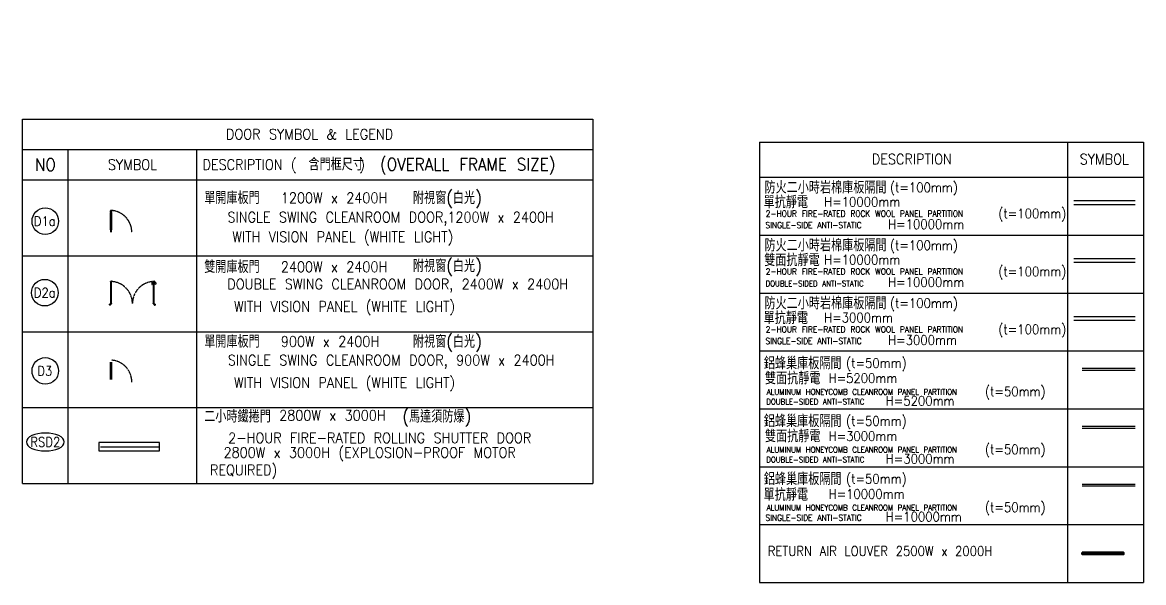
# Model space of a CAD drawing. Extents: x -15449 to 527173, y -170839 to 146543.
# Drawn here: x 373560 to 441346, y -68516 to -34676 of the extents above; entities that cross this region are included whole.
import ezdxf
from ezdxf.enums import TextEntityAlignment as Align

# ---------------------------------------------------------------- set-up
doc = ezdxf.new("R2010")
doc.units = 0
doc.header["$LTSCALE"] = 8
doc.linetypes.add('188K-SM-03-F10-ARCH-PA-Y2257103$0$DASHED', pattern=[19.05, 12.7, -6.35])
for name, color, linetype in [('0-T100单抗岩棉库板H10000', 21, 'CONTINUOUS'), ('0-T100非抗岩棉库板H10000', 1, 'CONTINUOUS'), ('0-T50单抗岩棉库板H10000', 141, 'CONTINUOUS'), ('0-T50单抗铝蜂巢库板H5000', 3, 'CONTINUOUS'), ('0-T50双抗铝蜂巢库板H5000', 2, 'CONTINUOUS'), ('188K-SM-03-F10-ARCH-PA-Y2257103$0$K-TXT', 7, 'CONTINUOUS'), ('防火一小时岩棉库板隔间（双抗）H10000', 170, 'CONTINUOUS')]:
    doc.layers.add(name, color=color, linetype=linetype)
doc.layers.add('000-EQ LOAD MARKUP', color=4, linetype='CONTINUOUS', lineweight=100)
doc.layers.add('A-_WALL----_H', color=7, linetype='CONTINUOUS', lineweight=9)
doc.styles.add('188K-SM-03-F10-ARCH-PA-Y2257103$0$Standard', font='txt.shx', dxfattribs={"bigfont": 'chineset.shx'})

msp = doc.modelspace()

# ---------------------------------------------------------------- hatches: boundary and pattern name
at = {"layer": 'A-_WALL----_H', "true_color": 0xd4d4d4}
h = msp.add_hatch(dxfattribs=at)
h.set_pattern_fill('FP_1', color=254, angle=-90, style=0, pattern_type=2)
h.set_pattern_definition([(270, (114797.16, 802631), (508, -2032), [83.82, -1440.18, 83.82, -1440.18, -8128]), (270, (114797.16, 802631), (508, -2032), [-3048, 83.82, -2964.18, 83.82, -1440.18, -3556]), (270, (114797.16, 802631), (508, -2032), [-7620, 83.82, -932.18, 83.82, -2456.18]), (30, (115051.16, 801869), (1505.76362, 1455.9409), [83.82, -1440.18, 83.82, -1440.18, -8128]), (30, (115051.16, 801869), (1505.76362, 1455.9409), [-3048, 83.82, -2964.18, 83.82, -1440.18, -3556]), (30, (115051.16, 801869), (1505.76362, 1455.9409), [-7620, 83.82, -932.18, 83.82, -2456.18]), (150, (116067.16, 801615), (-2013.76362, 576.0591), [83.82, -1440.18, 83.82, -1440.18, -8128]), (150, (116067.16, 801615), (-2013.76362, 576.0591), [-3048, 83.82, -2964.18, 83.82, -1440.18, -3556]), (150, (116067.16, 801615), (-2013.76362, 576.0591), [-7620, 83.82, -932.18, 83.82, -2456.18])])
h.paths.add_polyline_path([(415626.7431, -34876.1894), (415653.2818, -34876.1894), (415653.2818, -34676.1894), (415626.7431, -34676.1894), (415626.7431, -34702.7281)])

# ---------------------------------------------------------------- linework, layer by layer
at = {"layer": '0-T100单抗岩棉库板H10000', "lineweight": -3}
for p, q in [((437133.1385, -52433.1827), (440843.0419, -52433.1827)), ((437133.1385, -52662.6008), (440843.0419, -52662.6008))]:
    msp.add_line(p, q, dxfattribs=at)
at = {"layer": '0-T100非抗岩棉库板H10000', "lineweight": -3}
for p, q in [((437133.1385, -45437.1392), (440843.0419, -45437.1392)), ((437133.1385, -45666.5572), (440843.0419, -45666.5572))]:
    msp.add_line(p, q, dxfattribs=at)
at = {"layer": '0-T50单抗岩棉库板H10000', "lineweight": -3}
for p, q in [((437634.5643, -59065.1762), (440837.4357, -59065.1762)), ((437634.5643, -59179.8853), (440837.4357, -59179.8853))]:
    msp.add_line(p, q, dxfattribs=at)
at = {"layer": '0-T50单抗铝蜂巢库板H5000'}
for p, q in [((437634.5643, -62563.198), (440837.4357, -62563.198)), ((437634.5643, -62677.907), (440837.4357, -62677.907))]:
    msp.add_line(p, q, dxfattribs=at)
at = {"layer": '0-T50双抗铝蜂巢库板H5000', "lineweight": -3}
for p, q in [((437634.5643, -55567.1544), (440837.4357, -55567.1544)), ((437634.5643, -55681.8635), (440837.4357, -55681.8635))]:
    msp.add_line(p, q, dxfattribs=at)
at = {"layer": '000-EQ LOAD MARKUP', "color": 6, "lineweight": 50}
msp.add_lwpolyline([(437634.5643, -66708.3892), (440134.5643, -66708.3892), (440134.5643, -66808.3892), (437634.5643, -66808.3892)], close=True, dxfattribs=at)
at = {"layer": '188K-SM-03-F10-ARCH-PA-Y2257103$0$K-TXT'}
for p, q in [((373559.816, -40512.6469), (408054.6482, -40512.6469)), ((373559.816, -62536.7814), (373559.816, -40512.6469)), ((408054.6482, -40512.6469), (408054.6482, -62536.7814)), ((418122.8263, -41903.4801), (418122.8263, -68515.6326)), ((418122.8263, -41903.4801), (441345.6116, -41903.4801)), ((436757.2503, -68515.6326), (436757.2503, -41903.4801)), ((441345.6116, -41903.4801), (441345.6116, -68515.6326)), ((373559.816, -42347.9915), (408054.6482, -42347.9915)), ((376328.6593, -62536.7814), (376328.6593, -42347.9915)), ((384092.9291, -42347.9915), (384092.9291, -62536.7814)), ((418122.8263, -44029.4801), (441345.6116, -44029.4801)), ((373559.816, -44183.336), (408054.6482, -44183.336)), ((418122.8263, -47527.5019), (441345.6116, -47527.5019)), ((418122.8263, -47527.5019), (441345.6116, -47527.5019)), ((373559.816, -48771.6973), (408054.6482, -48771.6973)), ((418122.8263, -51025.5237), (441345.6116, -51025.5237)), ((373559.816, -53360.0587), (408054.6482, -53360.0587)), ((373559.816, -53360.0587), (408054.6482, -53360.0587)), ((418122.8263, -54523.5455), (441345.6116, -54523.5455)), ((373559.816, -57948.42), (408054.6482, -57948.42)), ((418122.8263, -58021.5673), (441345.6116, -58021.5673)), ((418122.8263, -61519.589), (441345.6116, -61519.589)), ((418122.8263, -61519.589), (441345.6116, -61519.589)), ((373559.816, -62536.7814), (408054.6482, -62536.7814)), ((418122.8263, -65017.6108), (441345.6116, -65017.6108)), ((418122.8263, -68515.6326), (441345.6116, -68515.6326))]:
    msp.add_line(p, q, dxfattribs=at)
at = {"layer": '188K-SM-03-F10-ARCH-PA-Y2257103$0$K-TXT', "color": 4, "ltscale": 0.1}
for p, q in [((378891.5748, -46066.2523, 0), (378881.999, -46066.2523, 0)), ((378881.999, -46066.2523, 0), (378881.999, -46124.9035, 0)), ((378939.4533, -46035.1312, 0), (378891.5748, -46035.1312, 0)), ((378891.5748, -46035.1312, 0), (378891.5748, -46156.0246, 0)), ((378891.5748, -46124.9035, 0), (378891.5748, -46066.2523, 0)), ((378939.4533, -46156.0246, 0), (378939.4533, -46035.1312, 0)), ((378939.4533, -46066.2523, 0), (378949.029, -46066.2523, 0)), ((378939.4533, -46124.9035, 0), (378939.4533, -46066.2523, 0)), ((378949.029, -46066.2523, 0), (378949.029, -46124.9035, 0)), ((378881.999, -46124.9035, 0), (378891.5748, -46124.9035, 0)), ((378891.5748, -46156.0246, 0), (378939.4533, -46156.0246, 0)), ((378892.2929, -46155.1867, 0), (378892.2929, -46169.9093, 0)), ((378892.3616, -46170.1205, 0), (378893.3192, -46171.4372, 0)), ((378938.376, -46154.8276, 0), (378892.652, -46154.8276, 0)), ((378893.4899, -46158.5382, 0), (378893.4899, -46156.623, 0)), ((378893.4899, -46168.9518, 0), (378893.4899, -46160.4533, 0)), ((378893.849, -46156.2639, 0), (378915.1549, -46156.2639, 0)), ((378899.1156, -46158.8973, 0), (378893.849, -46158.8973, 0)), ((378893.849, -46160.0942, 0), (378899.1156, -46160.0942, 0)), ((378893.9687, -47210.0709, 0), (378893.9687, -46160.0942, 0)), ((378893.9687, -46160.0942, 0), (378894.6869, -46160.0942, 0)), ((378893.9687, -46171.226, 0), (378893.9687, -46169.4305, 0)), ((378894.6869, -46160.0942, 0), (378894.6869, -47210.0709, 0)), ((378899.4747, -46159.7351, 0), (378899.4747, -46159.2564, 0)), ((378915.1549, -46156.2639, 0), (378915.514, -46155.9049, 0)), ((378915.514, -46155.9049, 0), (378915.8731, -46156.2639, 0)), ((378915.8731, -46156.2639, 0), (378937.1791, -46156.2639, 0)), ((378931.5534, -46159.2564, 0), (378931.5534, -46159.7351, 0)), ((378937.1791, -46158.8973, 0), (378931.9124, -46158.8973, 0)), ((378931.9124, -46160.0942, 0), (378937.1791, -46160.0942, 0)), ((378936.3412, -47210.0709, 0), (378936.3412, -46160.0942, 0)), ((378936.3412, -46160.0942, 0), (378937.0594, -46160.0942, 0)), ((378937.0594, -46160.0942, 0), (378937.0594, -47210.0709, 0)), ((378937.0594, -46169.4305, 0), (378937.0594, -46171.226, 0)), ((378937.5382, -46156.623, 0), (378937.5382, -46158.5382, 0)), ((378937.5382, -46160.4533, 0), (378937.5382, -46168.9518, 0)), ((378937.7089, -46171.4372, 0), (378938.6665, -46170.1205, 0)), ((378938.7351, -46169.9093, 0), (378938.7351, -46155.1867, 0)), ((378949.029, -46124.9035, 0), (378939.4533, -46124.9035, 0)), ((378939.4533, -47214.1406, 0), (378891.5748, -47214.1406, 0)), ((378891.5748, -47214.1406, 0), (378891.5748, -47347.5522, 0)), ((378894.6869, -47210.0709, 0), (378893.9687, -47210.0709, 0)), ((378937.0594, -47210.0709, 0), (378936.3412, -47210.0709, 0)), ((378939.4533, -47347.5522, 0), (378939.4533, -47214.1406, 0)), ((381417.5203, -50372.8856), (381401.6041, -50373.5708)), ((381463.404, -50372.8856), (381417.5203, -50372.8856)), ((381418.0222, -50398.1215), (381463.404, -50398.1215)), ((381463.404, -50357.3998), (381463.404, -50413.6073)), ((381472.5807, -50357.3998), (381463.404, -50357.3998)), ((381463.404, -50413.6073), (381472.5807, -50413.6073)), ((381472.5807, -50413.6073), (381472.5807, -50357.3998)), ((378834.2858, -51693.773), (378834.2858, -51751.1275)), ((378834.2858, -51744.2729), (378834.2858, -51700.6275)), ((378841.1404, -51693.773), (378869.2581, -51693.773)), ((378869.2581, -51751.1275), (378841.1404, -51751.1275)), ((378869.2581, -51693.773), (378869.2581, -51720.1972)), ((378869.2581, -51720.1972), (378869.2581, -51719.5965)), ((378887.7693, -51744.7642), (378869.2581, -51751.1275)), ((378876.8121, -51729.4447), (378878.5627, -51729.4447)), ((378878.7006, -51729.4447), (378879.8896, -51729.4447)), ((378881.1486, -51730.8436), (378879.7497, -51730.8436)), ((378879.7497, -51730.8436), (378879.7497, -51739.2369)), ((378879.7497, -51739.2369), (378887.4436, -51739.2369)), ((378881.1486, -51730.7037), (378881.1486, -51730.8436)), ((378885.4139, -51724.8983), (378881.7795, -51724.8983)), ((378886.0447, -51730.8436), (378886.0447, -51730.7037)), ((378887.4436, -51730.8436), (378886.0447, -51730.8436)), ((378887.3037, -51729.4447), (378888.4928, -51729.4447)), ((378887.4436, -51739.2369), (378887.4436, -51730.8436)), ((378888.4928, -51729.4447), (378889.3461, -51729.4447)), ((378891.6403, -51731.7389), (378891.6403, -51739.3403)), ((381529.9481, -51731.7389), (381529.9481, -51739.3403)), ((381533.0956, -51729.4447), (381532.2423, -51729.4447)), ((381534.2846, -51729.4447), (381533.0956, -51729.4447)), ((381533.819, -51744.7642), (381552.3303, -51751.1275)), ((381534.1447, -51739.2369), (381534.1447, -51730.8436)), ((381534.1447, -51730.8436), (381535.5436, -51730.8436)), ((381541.8386, -51739.2369), (381534.1447, -51739.2369)), ((381535.5436, -51730.8436), (381535.5436, -51730.7037)), ((381536.1745, -51724.8983), (381539.8089, -51724.8983)), ((381540.4398, -51730.7037), (381540.4398, -51730.8436)), ((381540.4398, -51730.8436), (381541.8386, -51730.8436)), ((381542.8878, -51729.4447), (381541.6988, -51729.4447)), ((381541.8386, -51730.8436), (381541.8386, -51739.2369)), ((381544.7763, -51729.4447), (381543.0257, -51729.4447)), ((381580.448, -51693.773), (381552.3303, -51693.773)), ((381552.3303, -51693.773), (381552.3303, -51724.7444)), ((381552.3303, -51724.7444), (381552.3303, -51721.8907)), ((381552.3303, -51751.1275), (381580.448, -51751.1275)), ((381587.3026, -51693.773), (381587.3026, -51751.1275)), ((381587.3026, -51744.2729), (381587.3026, -51700.6275)), ((378893.9687, -56254.301, 0), (378893.9687, -55204.3244, 0)), ((378894.6869, -55204.3244, 0), (378894.6869, -56254.301, 0)), ((378936.3412, -56254.301, 0), (378936.3412, -55204.3244, 0)), ((378937.0594, -55204.3244, 0), (378937.0594, -56254.301, 0))]:
    msp.add_line(p, q, dxfattribs=at)
at = {"layer": '188K-SM-03-F10-ARCH-PA-Y2257103$0$K-TXT', "color": 4}
msp.add_line((381795.654, -60330.1888), (378272.5033, -60330.1888, 0), dxfattribs=at)
at = {"layer": '188K-SM-03-F10-ARCH-PA-Y2257103$0$K-TXT', "color": 4, "ltscale": 0.1, "elevation": 0}
msp.add_lwpolyline([(378915.514, -47214.2603), (378915.1549, -47213.9012), (378893.849, -47213.9012, -0.4142135624), (378893.4899, -47213.5421), (378893.4899, -47211.6269, -0.4142135624), (378893.849, -47211.2679), (378899.1156, -47211.2679, 0.4142135624), (378899.4747, -47210.9088), (378899.4747, -47210.43, 0.4142135624), (378899.1156, -47210.0709), (378893.849, -47210.0709, -0.4142135624), (378893.4899, -47209.7118), (378893.4899, -47201.2134, -0.4142135624), (378893.7293, -47200.974), (378893.7293, -47200.974, 0.4142135624), (378893.9687, -47200.7346), (378893.9687, -47198.9391, 0.7263600574), (378893.3192, -47198.7279), (378892.3616, -47200.0446, 0.1585068778), (378892.2929, -47200.2558), (378892.2929, -47214.9784, 0.4142135624), (378892.652, -47215.3375), (378938.376, -47215.3375, 0.4142135624), (378938.7351, -47214.9784), (378938.7351, -47200.2558, 0.1585068778), (378938.6665, -47200.0446), (378937.7089, -47198.7279, 0.7263600574), (378937.0594, -47198.9391), (378937.0594, -47200.7346, 0.4142135624), (378937.2988, -47200.974, -0.4142135624), (378937.5382, -47201.2134), (378937.5382, -47209.7118, -0.4142135624), (378937.1791, -47210.0709), (378931.9124, -47210.0709, 0.4142135624), (378931.5534, -47210.43), (378931.5534, -47210.9088, 0.4142135624), (378931.9124, -47211.2679), (378937.1791, -47211.2679, -0.4142135624), (378937.5382, -47211.6269), (378937.5382, -47213.5421, -0.4142135624), (378937.1791, -47213.9012), (378915.8731, -47213.9012)], format="xyb", close=True, dxfattribs=at)
at = {"layer": '188K-SM-03-F10-ARCH-PA-Y2257103$0$K-TXT', "color": 4, "ltscale": 0.1}
for points in [[(378959.2056, -50327.5755), (378959.2056, -50306.5921), (378959.2056, -50327.5755), (378883.5396, -50327.5755), (378883.5396, -50329.2542), (378888.5057, -50329.2542), (378888.5057, -50341.5644, 0.4142135624), (378889.9046, -50342.9633), (378891.3034, -50342.9633), (378891.3034, -50341.5644), (378890.1843, -50341.5644), (378890.1843, -50330.3733), (378891.6532, -50330.3733), (378891.6532, -51675.6444), (378890.1843, -51675.6444), (378890.1843, -51664.4533), (378891.3034, -51664.4533), (378891.3034, -51663.0544), (378889.9046, -51663.0544, 0.4142135624), (378888.5057, -51664.4533), (378888.5057, -51677.0433, 0.4142135624), (378889.9046, -51678.4422), (378950.7563, -51678.4422, 0.4142135624), (378952.1552, -51677.0433), (378952.1552, -51664.4533, 0.4142135624), (378950.7563, -51663.0544), (378949.3574, -51663.0544), (378949.3574, -51664.4533), (378950.4765, -51664.4533), (378950.4765, -51675.6444), (378949.0077, -51675.6444), (378949.0077, -50330.3733), (378950.4765, -50330.3733), (378950.4765, -50341.5644), (378949.3574, -50341.5644), (378949.3574, -50342.9633), (378950.7563, -50342.9633, 0.4142135624), (378952.1552, -50341.5644), (378952.1552, -50330.3733), (378961.3039, -50330.3733, 0.4142135624), (378962.0034, -50329.6738), (378962.0034, -50304.4938, 0.4142135624), (378961.3039, -50303.7943), (378952.2111, -50303.7943), (378952.2111, -50306.5921), (378959.2056, -50306.5921)], [(381540.1331, -50327.5755), (381540.1331, -50306.5921), (381540.1331, -50327.5755), (381464.4671, -50327.5755), (381464.4671, -50329.2542), (381469.4332, -50329.2542), (381469.4332, -50341.5644, 0.4142135624), (381470.8321, -50342.9633), (381472.2309, -50342.9633), (381472.2309, -50341.5644), (381471.1118, -50341.5644), (381471.1118, -50330.3733), (381472.5807, -50330.3733), (381472.5807, -51675.6444), (381471.1118, -51675.6444), (381471.1118, -51664.4533), (381472.2309, -51664.4533), (381472.2309, -51663.0544), (381470.8321, -51663.0544, 0.4142135624), (381469.4332, -51664.4533), (381469.4332, -51677.0433, 0.4142135624), (381470.8321, -51678.4422), (381531.6838, -51678.4422, 0.4142135624), (381533.0827, -51677.0433), (381533.0827, -51664.4533, 0.4142135624), (381531.6838, -51663.0544), (381530.2849, -51663.0544), (381530.2849, -51664.4533), (381531.404, -51664.4533), (381531.404, -51675.6444), (381529.9352, -51675.6444), (381529.9352, -50330.3733), (381531.404, -50330.3733), (381531.404, -50341.5644), (381530.2849, -50341.5644), (381530.2849, -50342.9633), (381531.6838, -50342.9633, 0.4142135624), (381533.0827, -50341.5644), (381533.0827, -50330.3733), (381542.2314, -50330.3733, 0.4142135624), (381542.9309, -50329.6738), (381542.9309, -50304.4938, 0.4142135624), (381542.2314, -50303.7943), (381533.1386, -50303.7943), (381533.1386, -50306.5921), (381540.1331, -50306.5921)], [(381539.1119, -50372.8856), (381584.9955, -50372.8856), (381600.9118, -50373.5708, -0.3274951513), (381609.9584, -50381.4183, -0.0898474918), (381612.5293, -50504.5406, -1.1448812629), (381590.3553, -50499.5284, 0.1370794299), (381590.4405, -50404.1028, 0.3493567738), (381584.4937, -50398.1215), (381539.1119, -50398.1215)]]:
    msp.add_lwpolyline(points, format="xyb", dxfattribs=at)
for points in [[(381529.9352, -50413.6073), (381529.9352, -50357.3998), (381539.1119, -50357.3998), (381539.1119, -50413.6073)], [(378872.1258, -51719.4252), (378872.1258, -51686.887), (378869.2581, -51686.887), (378869.2581, -51719.4252)], [(378932.1896, -51678.4422), (378880.5706, -51678.4422), (378880.5706, -51675.5745), (378932.1896, -51675.5745)], [(381489.3988, -51678.4422), (381541.0178, -51678.4422), (381541.0178, -51675.5745), (381489.3988, -51675.5745)], [(381549.4626, -51724.0135), (381549.4626, -51686.887), (381552.3303, -51686.887), (381552.3303, -51724.0135)]]:
    msp.add_lwpolyline(points, close=True, dxfattribs=at)
at = {"layer": '188K-SM-03-F10-ARCH-PA-Y2257103$0$K-TXT', "color": 4}
msp.add_lwpolyline([(378169.9504, -60552.5709), (381840.6395, -60552.5709), (381840.6395, -60058.6814), (378169.9504, -60058.6814), (378169.9504, -60552.5709)], dxfattribs=at)
at = {"layer": '188K-SM-03-F10-ARCH-PA-Y2257103$0$K-TXT'}
for centre in [(374944.2377, -46685.0826), (374911.1928, -51003.0089), (374944.2377, -55729.3127)]:
    msp.add_circle(centre, 802.9632, dxfattribs=at)
at = {"layer": '188K-SM-03-F10-ARCH-PA-Y2257103$0$K-TXT', "color": 4, "linetype": '188K-SM-03-F10-ARCH-PA-Y2257103$0$DASHED', "ltscale": 0.01}
for centre, radius, start, end in [((378852.4894, -47356.0805, 0), 1322.4003, 359.853060218, 85.813491769), ((378874.42, -51663.9497), 1336.3742, 359.999999947, 85.999280991), ((381547.1684, -51663.9497), 1336.3742, 94.000719063, 179.999999947), ((378852.4894, -56400.3106, 0), 1322.4003, 359.853060218, 85.813491769)]:
    msp.add_arc(centre, radius, start, end, dxfattribs=at)
at = {"layer": '188K-SM-03-F10-ARCH-PA-Y2257103$0$K-TXT', "color": 4, "ltscale": 0.1}
for centre, radius, start, end in [((378892.652, -46155.1867, 0), 0.3591, 90.000010192, 180.000010192), ((378892.652, -46169.9093, 0), 0.3591, 180.000005123, 216.027378611), ((378893.6096, -46171.226, 0), 0.3591, 216.027364975, 359.999991729), ((378893.849, -46156.623, 0), 0.3591, 90.000010192, 180.000010192), ((378893.849, -46158.5382, 0), 0.3591, 179.999989755, 269.999989755), ((378893.849, -46160.4533, 0), 0.3591, 89.999982925, 179.999982925), ((378893.7293, -46168.9518, 0), 0.2394, 180.000015315, 270.000015315), ((378893.7293, -46169.4305, 0), 0.2394, 359.999974387, 89.999974387), ((378899.1156, -46159.2564, 0), 0.3591, 0.000017022, 90.000017022), ((378899.1156, -46159.7351, 0), 0.3591, 270.000010192, 0.000010192), ((378931.9124, -46159.2564, 0), 0.3591, 89.99998634, 179.99998634), ((378931.9124, -46159.7351, 0), 0.3591, 179.99998634, 269.99998634), ((378937.2988, -46169.4305, 0), 0.2394, 90.000020437, 180.000020437), ((378937.4185, -46171.226, 0), 0.3591, 180.000009392, 323.972635981), ((378937.1791, -46156.623, 0), 0.3591, 359.999989755, 89.999989755), ((378937.1791, -46158.5382, 0), 0.3591, 270.000010192, 0.000010192), ((378937.1791, -46160.4533, 0), 0.3591, 0.000017022, 90.000017022), ((378937.2988, -46168.9518, 0), 0.2394, 269.999984632, 359.999984632), ((378938.376, -46155.1867, 0), 0.3591, 359.999989755, 89.999989755), ((378938.376, -46169.9093, 0), 0.3591, 323.972621389, 359.999994824), ((378841.1404, -51700.6275), 6.8546, 89.999999947, 179.999999947), ((378841.1404, -51744.2729), 6.8546, 179.999999947, 269.999999947), ((378879.063, -51719.8969), 9.8096, 178.245325264, 256.734366409), ((378883.5967, -51729.4447), 4.8961, 111.786789322, 179.999999947), ((378879.8896, -51730.7037), 1.259, 359.999999947, 89.999999947), ((378883.5967, -51729.4447), 4.8961, 359.999999947, 68.213210791), ((378887.3037, -51730.7037), 1.259, 89.999999947, 179.999999947), ((378885.9049, -51739.3403), 5.7355, 288.970407832, 359.999999947), ((378889.3461, -51731.7389), 2.2942, 359.999999947, 89.999999947), ((381532.2423, -51731.7389), 2.2942, 89.999999947, 179.999999947), ((381535.6835, -51739.3403), 5.7355, 179.999999947, 251.029592168), ((381537.9917, -51729.4447), 4.8961, 111.786789322, 179.999999947), ((381534.2846, -51730.7037), 1.259, 359.999999947, 89.999999947), ((381537.9917, -51729.4447), 4.8961, 359.999999947, 68.213210791), ((381541.6988, -51730.7037), 1.259, 89.999999947, 179.999999947), ((381544.7763, -51721.8907), 7.554, 269.999999947, 359.999999947), ((381580.448, -51700.6275), 6.8546, 359.999999947, 89.999999947), ((381580.448, -51744.2729), 6.8546, 269.999999947, 359.999999947)]:
    msp.add_arc(centre, radius, start, end, dxfattribs=at)
for centre, major_axis, ratio, start_param, end_param in [((381731.0934, -50450.0751), (-244.2543, 244.2543), 1, 0.5853067095, 0.943734267), ((381401.4137, -50503.5391), (-8.1112, 8.1112), 0.9999999998, 0.8728114321, 4.2841840848), ((381402.4288, -50383.6598), (7.1578, 7.1578), 1, 0.8669618225, 2.1329099035), ((381582.8811, -50451.6632), (-125.3726, 125.3726), 1, 0.5138301722, 1.0587516634), ((381418.8066, -50404.8484), (-4.7888, 4.7888), 1, -0.6693141162, 0.6750925816), ((381547.1684, -51680.7364), (-5.6778, 5.6778), 1, 3.926990817, 10.2101761242)]:
    msp.add_ellipse(centre, major_axis=major_axis, ratio=ratio, start_param=start_param, end_param=end_param, dxfattribs=at)
at = {"layer": '188K-SM-03-F10-ARCH-PA-Y2257103$0$K-TXT', "color": 4, "ltscale": 0.1, "extrusion": (-2.44041e-31, 1.74315e-31, -1)}
msp.add_ellipse((378874.42, -51680.7364), major_axis=(5.6778, 5.6778), ratio=1, start_param=3.926990817, end_param=10.2101761242, dxfattribs=at)
at = {"layer": '188K-SM-03-F10-ARCH-PA-Y2257103$0$K-TXT', "extrusion": (-9.40395e-38, 1.47911e-30, -1)}
msp.add_ellipse((374944.2377, -60023.3848), major_axis=(1147.0903, 0), ratio=0.4728005919, dxfattribs=at)
at = {"layer": '防火一小时岩棉库板隔间（双抗）H10000'}
for p, q in [((437133.1385, -48935.1609), (440843.0419, -48935.1609)), ((437133.1385, -49164.579), (440843.0419, -49164.579))]:
    msp.add_line(p, q, dxfattribs=at)

# ---------------------------------------------------------------- texts
at = {"layer": '188K-SM-03-F10-ARCH-PA-Y2257103$0$K-TXT', "style": '188K-SM-03-F10-ARCH-PA-Y2257103$0$Standard', "width": 0.9}
for s, height, p in [('DOOR SYMBOL & LEGEND', 630.899684, (390921.9411, -41430.3192)), ('SYMBOL', 630.89968, (438969.9175, -42937.8942)), ('NO', 745.60872, (374944.2377, -43265.6637)), ('SYMBOL', 630.89968, (380210.7942, -43265.6637)), ('D1a', 573.54517, (374911.1928, -46685.0826)), ('D2a', 573.54517, (374911.1928, -51003.0089)), ('D3', 573.54517, (374911.1928, -55729.3127)), ('RSD2', 573.54517, (374944.2377, -60023.3848))]:
    msp.add_text(s, height=height, rotation=359.999999947, dxfattribs=at).set_placement(p, align=Align.MIDDLE)
for s, height, p in [('DESCRIPTION ', 630.899684, (427589.0457, -42932.8942)), ('DESCRIPTION (      )', 630.899684, (389359.4856, -43265.6637)), ('SINGLE SWING CLEANROOM DOOR,1200W x 2400H ', 630.899684, (396077.7619, -46442.5793)), ('WITH VISION PANEL (WHITE LIGHT)', 630.899684, (392927.7135, -47627.5891)), ('DOUBLE SWING CLEANROOM DOOR, 2400W x 2400H', 630.899684, (396251.2936, -50482.4923)), ('WITH VISION PANEL (WHITE LIGHT)', 630.899684, (393036.6299, -51839.8132)), ('SINGLE SWING CLEANROOM DOOR, 900W x 2400H', 630.899684, (395855.4938, -55078.6635)), ('WITH VISION PANEL (WHITE LIGHT)', 630.899684, (393036.6299, -56435.9844)), ('2-HOUR FIRE-RATED ROLLING SHUTTER DOOR', 630.899684, (395160.3941, -59776.9814)), ('2800W x 3000H (EXPLOSION-PROOF MOTOR ', 630.899684, (394809.7747, -60662.5909)), ('REQUIRED)', 630.89968, (386929.2663, -61718.3835))]:
    msp.add_text(s, height=height, rotation=359.999999947, dxfattribs=at).set_placement(p, align=Align.MIDDLE_CENTER)
for s, height, p in [('含門框尺寸', 745.60872, (390853.7361, -43247.4471)), ('(OVERALL FRAME SIZE)', 745.608717, (395177.7086, -43247.4471)), ('防火二小時岩棉庫板隔間', 745.608717, (418424.9631, -44641.3253)), ('(t=100mm)', 573.54517, (426006.7468, -44641.3253)), ('單開庫板門 ', 745.60872, (384551.7652, -45273.0718)), ('1200W x 2400H', 630.899684, (389184.1439, -45273.0718)), ('附視窗(白光)', 745.60872, (397168.6432, -45273.0718)), ('單抗靜電', 745.60872, (418373.8263, -45528.6975)), ('H=10000mm', 573.54517, (422035.8322, -45513.2274)), ('2-HOUR FIRE-RATED ROCK WOOL PANEL PARTITION', 367.068907, (418500.3307, -46227.8387)), ('(t=100mm)', 573.54517, (432560.1893, -46221.043)), ('SINGLE-SIDE ANTI-STATIC', 367.068907, (418481.8263, -46923.9674)), ('H=10000mm', 573.54517, (425898.8263, -46869.7293)), ('防火二小時岩棉庫板隔間', 745.608717, (418424.9631, -48139.3471)), ('(t=100mm)', 573.54517, (426006.7468, -48139.3471)), ('雙面抗靜電', 745.60872, (418408.8858, -49030.8287)), ('H=10000mm', 573.54517, (422035.8322, -49011.2492)), ('雙開庫板門 ', 745.60872, (384551.7652, -49440.124)), ('2400W x 2400H', 630.899684, (389184.1439, -49440.124)), ('附視窗(白光)', 745.60872, (397168.6432, -49382.7695)), ('(t=100mm)', 573.54517, (432560.1893, -49719.0648)), ('2-HOUR FIRE-RATED ROCK WOOL PANEL PARTITION', 367.068907, (418500.3307, -49725.8605)), ('H=10000mm', 573.54517, (425898.8263, -50367.7511)), ('DOUBLE-SIDED ANTI-STATIC', 344.1271, (418491.2731, -50451.4383)), ('防火二小時岩棉庫板隔間', 745.608717, (418424.9631, -51637.3689)), ('(t=100mm)', 573.54517, (426006.7468, -51637.3689)), ('單抗靜電', 745.60872, (418373.8263, -52524.7411)), ('H=3000mm', 573.54517, (422035.8322, -52509.271)), ('(t=100mm)', 573.54517, (432560.1893, -53217.0866)), ('單開庫板門 ', 745.60872, (384551.7652, -53953.7627)), ('附視窗(白光)', 745.60872, (397168.6432, -53953.7627)), ('2-HOUR FIRE-RATED ROCK WOOL PANEL PARTITION', 367.068907, (418500.3307, -53223.8823)), ('900W x 2400H', 630.899684, (389184.1439, -53953.7627)), ('SINGLE-SIDE ANTI-STATIC', 367.068907, (418481.8263, -53920.011)), ('H=3000mm', 573.54517, (425898.8263, -53865.7729)), ('鋁蜂巢庫板隔間', 745.60872, (418386.2058, -55256.7081)), ('(t=50mm)', 573.54517, (423355.4769, -55256.7081)), ('雙面抗靜電', 745.60872, (418453.7803, -56169.209)), ('H=5200mm', 573.54517, (422301.2672, -56169.209)), ('ALUMINUM HONEYCOMB CLEANROOM PANEL PARTITION', 344.1271, (418561.7054, -56996.7966)), ('(t=50mm)', 573.54517, (431750.7653, -56972.0841)), ('DOUBLE-SIDED ANTI-STATIC', 344.1271, (418536.1675, -57589.8186)), ('H=5200mm', 573.54517, (425754.2757, -57539.8405)), ('二小時鐵捲門', 745.60872, (384551.7652, -58475.5881)), ('2800W x 3000H', 630.899684, (389085.2519, -58410.1189)), ('(馬達須防爆)', 745.60872, (396529.6476, -58475.5881)), ('鋁蜂巢庫板隔間', 745.60872, (418386.2058, -58754.7298)), ('(t=50mm)', 573.54517, (423355.4769, -58754.7298)), ('雙面抗靜電', 745.60872, (418453.7803, -59667.2308)), ('H=3000mm', 573.54517, (422301.2672, -59667.2308)), ('ALUMINUM HONEYCOMB CLEANROOM PANEL PARTITION', 344.1271, (418561.7054, -60494.8184)), ('(t=50mm)', 573.54517, (431750.7653, -60470.1059)), ('DOUBLE-SIDED ANTI-STATIC', 344.1271, (418536.1675, -61087.8404)), ('H=3000mm', 573.54517, (425754.2757, -61037.8622)), ('鋁蜂巢庫板隔間', 745.60872, (418386.2058, -62252.7516)), ('(t=50mm)', 573.54517, (423355.4769, -62252.7516)), ('單抗靜電', 745.60872, (418373.8263, -63203.7193)), ('H=10000mm', 573.54517, (422301.2672, -63165.2526)), ('(t=50mm)', 573.54517, (431750.7653, -63968.1276)), ('ALUMINUM HONEYCOMB CLEANROOM PANEL PARTITION', 344.1271, (418561.7054, -63992.8402)), ('H=10000mm', 573.54517, (425754.2757, -64535.884)), ('SINGLE-SIDE ANTI-STATIC', 367.068907, (418481.8263, -64598.9892)), ('RETURN AIR LOUVER 2500W x 2000H', 573.545167, (418623.1233, -66611.3256))]:
    msp.add_text(s, height=height, rotation=359.999999947, dxfattribs=at).set_placement(p, align=Align.MIDDLE_LEFT)

doc.saveas('drawing.dxf')
